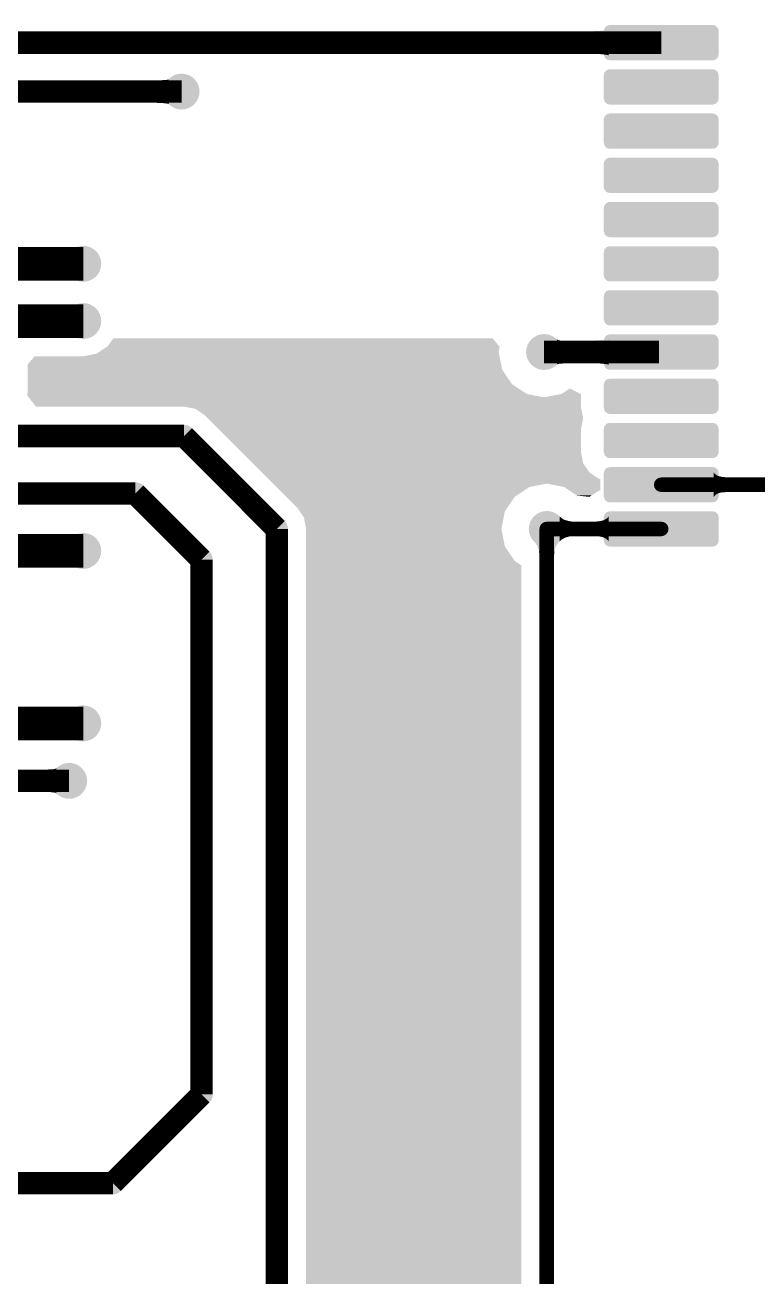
# Model space of a CAD drawing. Header units: millimetres. Extents: x -0.01 to 2.37, y -0.01 to 1.58.
# Drawn here: x 0.918 to 1.245, y 0.298 to 0.856 of the extents above; entities that cross this region are included whole.
import ezdxf

# ---------------------------------------------------------------- set-up
doc = ezdxf.new("R2010")
doc.units = ezdxf.units.MM
doc.layers.get('0').update_dxf_attribs({"linetype": 'CONTINUOUS', "lineweight": 0})
for name, color, linetype, lineweight in [('PCB_KUR_GPT', 8, 'CONTINUOUS', 0), ('PCB_KUR_GTL', 30, 'CONTINUOUS', 0), ('PCB_KUR_GTP', 254, 'CONTINUOUS', 0), ('PCB_KUR_GTS', 254, 'CONTINUOUS', 0), ('PCB_KUR_TXT', 254, 'CONTINUOUS', 0)]:
    doc.layers.add(name, color=color, linetype=linetype, lineweight=lineweight)

# ---------------------------------------------------------------- blocks, each defined once
blk = doc.blocks.new('CUSTOM_64')
for points in [[(-0.02357, 0.00549), (-0.02311, 0.00585), (0.02348, 0.00549), (0.02323, 0.00585)], [(-0.02311, 0.00585), (-0.02305, 0.0059), (0.02323, 0.00585), (0.02305, 0.0059)], [(-0.0236, 0.0053), (-0.02357, 0.00549), (0.0236, 0.0053), (0.02348, 0.00549)], [(-0.0236, -0.0053), (-0.0236, 0.0053), (0.0236, -0.0053), (0.0236, 0.0053)], [(-0.02348, -0.00549), (-0.0236, -0.0053), (0.02357, -0.00549), (0.0236, -0.0053)], [(-0.02323, -0.00585), (-0.02348, -0.00549), (0.02311, -0.00585), (0.02357, -0.00549)], [(-0.02305, -0.0059), (-0.02323, -0.00585), (0.02305, -0.0059), (0.02311, -0.00585)]]:
    blk.add_solid(points)
blk = doc.blocks.new('ROUND_32')
h = blk.add_hatch(color=256)
edge = h.paths.add_edge_path(flags=0)
edge.add_arc((0, 0), 0.0075, 0, 360)
blk = doc.blocks.new('ROUND_16')
h = blk.add_hatch(color=256)
edge = h.paths.add_edge_path(flags=0)
edge.add_arc((0, 0), 0.008, 0, 360)
blk = doc.blocks.new('ROUND_7')
h = blk.add_hatch(color=256)
edge = h.paths.add_edge_path(flags=0)
edge.add_arc((0, 0), 0.00325, 0, 360)
blk = doc.blocks.new('ROUND_8')
h = blk.add_hatch(color=256)
edge = h.paths.add_edge_path(flags=0)
edge.add_arc((0, 0), 0.005, 0, 360)
blk = doc.blocks.new('CUSTOM_79')
for points in [[(-0.02555, 0.0053), (-0.02532, 0.00636), (0.02555, 0.0053), (0.02525, 0.00636)], [(-0.02532, 0.00636), (-0.02506, 0.00666), (0.02525, 0.00636), (0.02516, 0.00666)], [(-0.02506, 0.00666), (-0.0244, 0.00743), (0.02516, 0.00666), (0.02429, 0.00743)], [(-0.0244, 0.00743), (-0.02386, 0.0076), (0.02429, 0.00743), (0.0241, 0.0076)], [(-0.02386, 0.0076), (-0.02305, 0.00785), (0.0241, 0.0076), (0.02305, 0.00785)], [(-0.0256, -0.0053), (-0.0256, 0.0053), (0.0256, -0.0053), (0.0256, 0.0053)], [(-0.02525, -0.00636), (-0.02555, -0.0053), (0.02532, -0.00636), (0.02555, -0.0053)], [(-0.02516, -0.00666), (-0.02525, -0.00636), (0.02506, -0.00666), (0.02532, -0.00636)], [(-0.02429, -0.00743), (-0.02516, -0.00666), (0.0244, -0.00743), (0.02506, -0.00666)], [(-0.0241, -0.0076), (-0.02429, -0.00743), (0.02386, -0.0076), (0.0244, -0.00743)], [(-0.02305, -0.00785), (-0.0241, -0.0076), (0.02305, -0.00785), (0.02386, -0.0076)]]:
    blk.add_solid(points)

msp = doc.modelspace()

# ---------------------------------------------------------------- linework, layer by layer
at = {"layer": 'PCB_KUR_GTL', "lineweight": 211}
for points, const_width in [([(0.7139, 0.8479), (1.2019, 0.8479)], 0.01), ([(0.7501, 0.8261), (0.9882, 0.8261)], 0.01), ([(0.8751, 0.7494), (0.9444, 0.7494)], 0.015), ([(0.8751, 0.7239), (0.9444, 0.7239)], 0.015), ([(1.1497, 0.7101), (1.2009, 0.7101)], 0.01), ([(0.8751, 0.6727), (0.9893, 0.6727)], 0.01), ([(0.9893, 0.6727), (1.0306, 0.6313)], 0.01), ([(1.2019, 0.651), (1.295, 0.651)], 0.0065), ([(0.8751, 0.6471), (0.9676, 0.6471)], 0.01), ([(0.9676, 0.6471), (0.9971, 0.6176)], 0.01), ([(1.0306, 0.2849), (1.0306, 0.6313)], 0.01), ([(1.1509, 0.6313), (1.2018, 0.6313)], 0.0065), ([(1.1509, 0.1741), (1.1509, 0.6313)], 0.0065), ([(1.2018, 0.6313), (1.2019, 0.6313)], 0.0065), ([(0.8751, 0.6215), (0.9444, 0.6215)], 0.015), ([(0.9971, 0.3794), (0.9971, 0.6176)], 0.01), ([(0.8751, 0.5447), (0.9444, 0.5447)], 0.015), ([(0.8751, 0.5191), (0.9381, 0.5191)], 0.01), ([(0.9576, 0.3399), (0.9971, 0.3794)], 0.01), ([(0.8363, 0.3399), (0.9576, 0.3399)], 0.01)]:
    msp.add_lwpolyline(points, dxfattribs=dict(at, const_width=const_width))
at = {"layer": 'PCB_KUR_GTL'}
for points in [[(1.1702, 0.8529), (1.1783, 0.8534), (1.1785, 0.8529), (1.1785, 0.8534)], [(1.1783, 0.8534), (1.1785, 0.8535), (1.1785, 0.8534), (1.1785, 0.8535)], [(1.1683, 0.8429), (1.1683, 0.8529), (1.1785, 0.8429), (1.1785, 0.8529)], [(1.1747, 0.8428), (1.1683, 0.8429), (1.1785, 0.8428), (1.1785, 0.8429)], [(1.1767, 0.8426), (1.1747, 0.8428), (1.1785, 0.8426), (1.1785, 0.8428)], [(1.1774, 0.8425), (1.1767, 0.8426), (1.1785, 0.8425), (1.1785, 0.8426)], [(1.178, 0.8424), (1.1774, 0.8425), (1.1785, 0.8424), (1.1785, 0.8425)], [(1.1783, 0.8423), (1.178, 0.8424), (1.1785, 0.8423), (1.1785, 0.8424)], [(1.1785, 0.8422), (1.1783, 0.8423), (1.1785, 0.8422), (1.1785, 0.8423)], [(0.9772, 0.8211), (0.9772, 0.8311), (0.9825, 0.8211), (0.9825, 0.8311)], [(0.9781, 0.8311), (0.9814, 0.8313), (0.9825, 0.8311), (0.9825, 0.8313)], [(0.9814, 0.8313), (0.9818, 0.8314), (0.9825, 0.8313), (0.9825, 0.8314)], [(0.9821, 0.8314), (0.9823, 0.8315), (0.9825, 0.8314), (0.9825, 0.8315)], [(0.9823, 0.8315), (0.9825, 0.8317), (0.9825, 0.8315), (0.9825, 0.8317)], [(0.9796, 0.821), (0.9772, 0.8211), (0.9825, 0.821), (0.9825, 0.8211)], [(0.9809, 0.8209), (0.9796, 0.821), (0.9825, 0.8209), (0.9825, 0.821)], [(0.9814, 0.8208), (0.9809, 0.8209), (0.9825, 0.8208), (0.9825, 0.8209)], [(0.9821, 0.8207), (0.9818, 0.8208), (0.9825, 0.8207), (0.9825, 0.8208)], [(0.9823, 0.8206), (0.9821, 0.8207), (0.9825, 0.8206), (0.9825, 0.8207)], [(0.9825, 0.8205), (0.9823, 0.8206), (0.9825, 0.8205), (0.9825, 0.8206)], [(0.9554, 0.7128), (0.9578, 0.7162), (1.12957, 0.7128), (1.1268, 0.7162)], [(1.1554, 0.7156), (1.1554, 0.7157), (1.1556, 0.7156), (1.1554, 0.7157)], [(1.1554, 0.7155), (1.1554, 0.7156), (1.1558, 0.7155), (1.1556, 0.7156)], [(1.1554, 0.7154), (1.1554, 0.7155), (1.1561, 0.7154), (1.1558, 0.7155)], [(1.1554, 0.7153), (1.1554, 0.7154), (1.1565, 0.7153), (1.1561, 0.7154)], [(1.1554, 0.7152), (1.1554, 0.7153), (1.157, 0.7152), (1.1565, 0.7153)], [(1.1554, 0.7151), (1.1554, 0.7152), (1.1583, 0.7151), (1.157, 0.7152)], [(1.1554, 0.7051), (1.1554, 0.7151), (1.1607, 0.7051), (1.1607, 0.7151)], [(1.1554, 0.7151), (1.1554, 0.7151), (1.1607, 0.7151), (1.1583, 0.7151)], [(1.1683, 0.7051), (1.1683, 0.7151), (1.1785, 0.7051), (1.1785, 0.7151)], [(1.1702, 0.7151), (1.1783, 0.7156), (1.1785, 0.7151), (1.1785, 0.7156)], [(1.1783, 0.7156), (1.1785, 0.7158), (1.1785, 0.7156), (1.1785, 0.7158)], [(0.9196, 0.7045), (0.9227, 0.7082), (1.13058, 0.7045), (1.12987, 0.7082)], [(0.9444, 0.7082), (0.9504, 0.7094), (1.12987, 0.7082), (1.12963, 0.7094)], [(0.9504, 0.7094), (0.95143, 0.7101), (1.12963, 0.7094), (1.1295, 0.7101)], [(0.95143, 0.7101), (0.95481, 0.7124), (1.1295, 0.7101), (1.1299, 0.7124)], [(0.95481, 0.7124), (0.9554, 0.7128), (1.1299, 0.7124), (1.12957, 0.7128)], [(0.9196, 0.7023), (0.9196, 0.7045), (1.131, 0.7023), (1.13058, 0.7045)], [(1.1554, 0.7049), (1.1554, 0.7051), (1.1565, 0.7049), (1.1598, 0.7051)], [(1.1554, 0.7048), (1.1554, 0.7049), (1.1561, 0.7048), (1.1565, 0.7049)], [(1.1554, 0.7047), (1.1554, 0.7048), (1.1558, 0.7047), (1.1561, 0.7048)], [(1.1554, 0.7046), (1.1554, 0.7047), (1.1556, 0.7046), (1.1558, 0.7047)], [(1.1554, 0.7045), (1.1554, 0.7046), (1.1554, 0.7045), (1.1556, 0.7046)], [(1.1747, 0.705), (1.1683, 0.7051), (1.1785, 0.705), (1.1785, 0.7051)], [(1.1767, 0.7048), (1.1747, 0.705), (1.1785, 0.7048), (1.1785, 0.705)], [(1.1774, 0.7047), (1.1767, 0.7048), (1.1785, 0.7047), (1.1785, 0.7048)], [(1.178, 0.7046), (1.1774, 0.7047), (1.1785, 0.7046), (1.1785, 0.7047)], [(1.1783, 0.7045), (1.178, 0.7046), (1.1785, 0.7045), (1.1785, 0.7046)], [(1.1785, 0.7044), (1.1783, 0.7045), (1.1785, 0.7044), (1.1785, 0.7045)], [(0.9196, 0.6958), (0.9196, 0.7023), (1.1354, 0.6958), (1.131, 0.7023)], [(0.91949, 0.6914), (0.9196, 0.6921), (1.142, 0.6914), (1.14095, 0.6921)], [(0.9196, 0.6921), (0.9196, 0.6958), (1.14095, 0.6921), (1.1354, 0.6958)], [(1.1574, 0.6914), (1.1612, 0.6939), (1.16601, 0.6914), (1.1612, 0.6939)], [(0.9194, 0.6908), (0.91949, 0.6914), (1.14508, 0.6908), (1.142, 0.6914)], [(0.9201, 0.6899), (0.9194, 0.6908), (1.1497, 0.6899), (1.14508, 0.6908)], [(0.9233, 0.6858), (0.9201, 0.6899), (1.1662, 0.6858), (1.1662, 0.6899)], [(1.1497, 0.6899), (1.15688, 0.6913), (1.1662, 0.6899), (1.1662, 0.6913)], [(1.15688, 0.6913), (1.1574, 0.6914), (1.1662, 0.6913), (1.16601, 0.6914)], [(0.9928, 0.6851), (0.9893, 0.6858), (1.1662, 0.6851), (1.1662, 0.6858)], [(0.9943, 0.6848), (0.9928, 0.6851), (1.16626, 0.6848), (1.1662, 0.6851)], [(0.9985, 0.682), (0.9943, 0.6848), (1.16682, 0.682), (1.16626, 0.6848)], [(0.9999, 0.6806), (0.9985, 0.682), (1.1671, 0.6806), (1.16682, 0.682)], [(1.0045, 0.676), (0.9999, 0.6806), (1.1662, 0.676), (1.1671, 0.6806)], [(1.0151, 0.6654), (1.0045, 0.676), (1.1662, 0.6654), (1.1662, 0.676)], [(1.0199, 0.6606), (1.0151, 0.6654), (1.1671, 0.6606), (1.1662, 0.6654)], [(1.024, 0.6565), (1.0199, 0.6606), (1.1699, 0.6565), (1.1671, 0.6606)], [(1.0268, 0.6537), (1.024, 0.6565), (1.174, 0.6537), (1.1699, 0.6565)], [(1.0269, 0.6536), (1.0268, 0.6537), (1.1747, 0.6536), (1.174, 0.6537)], [(1.029, 0.6515), (1.0269, 0.6536), (1.1747, 0.6515), (1.1747, 0.6536)], [(1.2252, 0.6562), (1.2252, 0.6567), (1.2255, 0.6562), (1.2252, 0.6567)], [(1.2252, 0.6558), (1.2252, 0.6562), (1.2258, 0.6558), (1.2255, 0.6562)], [(1.2252, 0.6555), (1.2252, 0.6558), (1.2263, 0.6555), (1.2258, 0.6558)], [(1.2252, 0.6551), (1.2252, 0.6555), (1.2268, 0.6551), (1.2263, 0.6555)], [(1.2252, 0.6549), (1.2252, 0.6551), (1.2274, 0.6549), (1.2268, 0.6551)], [(1.2252, 0.6547), (1.2252, 0.6549), (1.2281, 0.6547), (1.2274, 0.6549)], [(1.2252, 0.6545), (1.2252, 0.6547), (1.2289, 0.6545), (1.2281, 0.6547)], [(1.2252, 0.6544), (1.2252, 0.6545), (1.2298, 0.6544), (1.2289, 0.6545)], [(1.2252, 0.6543), (1.2252, 0.6544), (1.2308, 0.6543), (1.2298, 0.6544)], [(1.2252, 0.6478), (1.2252, 0.6543), (1.2319, 0.6478), (1.2319, 0.6543)], [(1.2252, 0.6543), (1.2252, 0.6543), (1.2319, 0.6543), (1.2308, 0.6543)], [(1.0305, 0.65), (1.029, 0.6515), (1.1432, 0.65), (1.1509, 0.6515)], [(1.0349, 0.6456), (1.0305, 0.65), (1.1366, 0.6456), (1.1432, 0.65)], [(1.1586, 0.65), (1.1509, 0.6515), (1.1747, 0.65), (1.1747, 0.6515)], [(1.16085, 0.6485), (1.1586, 0.65), (1.1747, 0.6485), (1.1747, 0.65)], [(1.16115, 0.6483), (1.16085, 0.6485), (1.174, 0.6483), (1.1747, 0.6485)], [(1.1643, 0.6462), (1.16115, 0.6483), (1.17081, 0.6462), (1.174, 0.6483)], [(1.2252, 0.6477), (1.2252, 0.6478), (1.2308, 0.6477), (1.2319, 0.6478)], [(1.2252, 0.6476), (1.2252, 0.6477), (1.2289, 0.6476), (1.2308, 0.6477)], [(1.2252, 0.6474), (1.2252, 0.6476), (1.2281, 0.6474), (1.2289, 0.6476)], [(1.2252, 0.6472), (1.2252, 0.6474), (1.2274, 0.6472), (1.2281, 0.6474)], [(1.2252, 0.6469), (1.2252, 0.6472), (1.2268, 0.6469), (1.2274, 0.6472)], [(1.2252, 0.6466), (1.2252, 0.6469), (1.2263, 0.6466), (1.2268, 0.6469)], [(1.0399, 0.6406), (1.0349, 0.6456), (1.13322, 0.6406), (1.1366, 0.6456)], [(1.1697, 0.6456), (1.1643, 0.6462), (1.1699, 0.6456), (1.17081, 0.6462)], [(1.2252, 0.6462), (1.2252, 0.6466), (1.2258, 0.6462), (1.2263, 0.6466)], [(1.2252, 0.6458), (1.2252, 0.6462), (1.2255, 0.6458), (1.2258, 0.6462)], [(1.2252, 0.6453), (1.2252, 0.6458), (1.2252, 0.6453), (1.2255, 0.6458)], [(1.0409, 0.6391), (1.0399, 0.6406), (1.1322, 0.6391), (1.13322, 0.6406)], [(1.0427, 0.6364), (1.0409, 0.6391), (1.13168, 0.6364), (1.1322, 0.6391)], [(1.0437, 0.6313), (1.0427, 0.6364), (1.1307, 0.6313), (1.13168, 0.6364)], [(1.1566, 0.6365), (1.1566, 0.6369), (1.1571, 0.6365), (1.1566, 0.6369)], [(1.1566, 0.6361), (1.1566, 0.6365), (1.1576, 0.6361), (1.1571, 0.6365)], [(1.1566, 0.6357), (1.1566, 0.6361), (1.1581, 0.6357), (1.1576, 0.6361)], [(1.1566, 0.6354), (1.1566, 0.6357), (1.1587, 0.6354), (1.1581, 0.6357)], [(1.1769, 0.6355), (1.1774, 0.6358), (1.1785, 0.6355), (1.1785, 0.6358)], [(1.1774, 0.6358), (1.1779, 0.6361), (1.1785, 0.6358), (1.1785, 0.6361)], [(1.1779, 0.6361), (1.1782, 0.6366), (1.1785, 0.6361), (1.1785, 0.6366)], [(1.1782, 0.6366), (1.1785, 0.637), (1.1785, 0.6366), (1.1785, 0.637)], [(1.0437, 0.6236), (1.0437, 0.6313), (1.1322, 0.6236), (1.1307, 0.6313)], [(1.1566, 0.6352), (1.1566, 0.6354), (1.1593, 0.6352), (1.1587, 0.6354)], [(1.1566, 0.635), (1.1566, 0.6352), (1.16, 0.635), (1.1593, 0.6352)], [(1.1566, 0.6348), (1.1566, 0.635), (1.1607, 0.6348), (1.16, 0.635)], [(1.1566, 0.6347), (1.1566, 0.6348), (1.1614, 0.6347), (1.1607, 0.6348)], [(1.1566, 0.6346), (1.1566, 0.6347), (1.1622, 0.6346), (1.1614, 0.6347)], [(1.1566, 0.6281), (1.1566, 0.6346), (1.163, 0.6281), (1.163, 0.6346)], [(1.1566, 0.6346), (1.1566, 0.6346), (1.163, 0.6346), (1.1622, 0.6346)], [(1.1718, 0.6281), (1.1718, 0.6346), (1.1785, 0.6281), (1.1785, 0.6346)], [(1.1729, 0.6346), (1.1748, 0.6348), (1.1785, 0.6346), (1.1785, 0.6348)], [(1.1748, 0.6348), (1.1756, 0.635), (1.1785, 0.6348), (1.1785, 0.635)], [(1.1756, 0.635), (1.1763, 0.6352), (1.1785, 0.635), (1.1785, 0.6352)], [(1.1763, 0.6352), (1.1769, 0.6355), (1.1785, 0.6352), (1.1785, 0.6355)], [(1.1457, 0.6252), (1.1453, 0.6256), (1.156, 0.6252), (1.1565, 0.6256)], [(1.1453, 0.6256), (1.1453, 0.6256), (1.1565, 0.6256), (1.1453, 0.6256)], [(1.1461, 0.6246), (1.1457, 0.6252), (1.1556, 0.6246), (1.156, 0.6252)], [(1.1465, 0.6241), (1.1461, 0.6246), (1.1553, 0.6241), (1.1556, 0.6246)], [(1.1566, 0.628), (1.1566, 0.6281), (1.1614, 0.628), (1.1622, 0.6281)], [(1.1566, 0.6279), (1.1566, 0.628), (1.1607, 0.6279), (1.1614, 0.628)], [(1.1566, 0.6277), (1.1566, 0.6279), (1.16, 0.6277), (1.1607, 0.6279)], [(1.1566, 0.6275), (1.1566, 0.6277), (1.1593, 0.6275), (1.16, 0.6277)], [(1.1566, 0.6272), (1.1566, 0.6275), (1.1587, 0.6272), (1.1593, 0.6275)], [(1.1566, 0.6269), (1.1566, 0.6272), (1.1581, 0.6269), (1.1587, 0.6272)], [(1.1566, 0.6266), (1.1566, 0.6269), (1.1576, 0.6266), (1.1581, 0.6269)], [(1.1566, 0.6262), (1.1566, 0.6266), (1.1571, 0.6262), (1.1576, 0.6266)], [(1.1566, 0.6257), (1.1566, 0.6262), (1.1566, 0.6257), (1.1571, 0.6262)], [(1.1739, 0.628), (1.1729, 0.6281), (1.1785, 0.628), (1.1785, 0.6281)], [(1.1748, 0.6279), (1.1739, 0.628), (1.1785, 0.6279), (1.1785, 0.628)], [(1.1756, 0.6277), (1.1748, 0.6279), (1.1785, 0.6277), (1.1785, 0.6279)], [(1.1763, 0.6275), (1.1756, 0.6277), (1.1785, 0.6275), (1.1785, 0.6277)], [(1.1769, 0.6272), (1.1763, 0.6275), (1.1785, 0.6272), (1.1785, 0.6275)], [(1.1774, 0.6269), (1.1769, 0.6272), (1.1785, 0.6269), (1.1785, 0.6272)], [(1.1779, 0.6265), (1.1774, 0.6269), (1.1785, 0.6265), (1.1785, 0.6269)], [(1.1782, 0.6261), (1.1779, 0.6265), (1.1785, 0.6261), (1.1785, 0.6265)], [(1.1785, 0.6257), (1.1782, 0.6261), (1.1785, 0.6257), (1.1785, 0.6261)], [(1.0437, 0.6171), (1.0437, 0.6236), (1.1366, 0.6171), (1.1322, 0.6236)], [(1.1468, 0.6235), (1.1465, 0.6241), (1.155, 0.6235), (1.1553, 0.6241)], [(1.147, 0.6229), (1.1468, 0.6235), (1.1547, 0.6229), (1.155, 0.6235)], [(1.1473, 0.6222), (1.147, 0.6229), (1.1545, 0.6222), (1.1547, 0.6229)], [(1.1474, 0.6215), (1.1473, 0.6222), (1.1543, 0.6215), (1.1545, 0.6222)], [(1.1475, 0.6208), (1.1474, 0.6215), (1.1542, 0.6208), (1.1543, 0.6215)], [(1.1476, 0.62), (1.1475, 0.6208), (1.1542, 0.62), (1.1542, 0.6208)], [(1.1476, 0.6192), (1.1476, 0.62), (1.1541, 0.6192), (1.1542, 0.62)], [(1.0437, 0.6151), (1.0437, 0.6171), (1.1395, 0.6151), (1.1366, 0.6171)], [(1.0437, 0.2849), (1.0437, 0.6151), (1.1395, 0.2849), (1.1395, 0.6151)], [(0.9279, 0.5241), (0.9312, 0.5243), (0.9324, 0.5241), (0.9324, 0.5243)], [(0.9312, 0.5243), (0.9316, 0.5244), (0.9324, 0.5243), (0.9324, 0.5244)], [(0.9316, 0.5244), (0.932, 0.5245), (0.9324, 0.5244), (0.9324, 0.5245)], [(0.932, 0.5245), (0.9322, 0.5246), (0.9324, 0.5245), (0.9324, 0.5246)], [(0.9322, 0.5246), (0.9324, 0.5247), (0.9324, 0.5246), (0.9324, 0.5247)], [(0.927, 0.5141), (0.927, 0.5241), (0.9324, 0.5141), (0.9324, 0.5241)], [(0.9307, 0.514), (0.9295, 0.5141), (0.9324, 0.514), (0.9324, 0.5141)], [(0.9312, 0.5139), (0.9307, 0.514), (0.9324, 0.5139), (0.9324, 0.514)], [(0.9316, 0.5138), (0.9312, 0.5139), (0.9324, 0.5138), (0.9324, 0.5139)], [(0.9322, 0.5136), (0.932, 0.5138), (0.9324, 0.5136), (0.9324, 0.5138)], [(0.9324, 0.5135), (0.9322, 0.5136), (0.9324, 0.5135), (0.9324, 0.5136)]]:
    msp.add_solid(points, dxfattribs=at)

# ---------------------------------------------------------------- block references
at = {"layer": 'PCB_KUR_GPT'}
for p in [(1.2019, 0.8479), (1.2019, 0.8282), (1.2019, 0.8085), (1.2019, 0.7888), (1.2019, 0.7691), (1.2019, 0.7494), (1.2019, 0.7298), (1.2019, 0.7101), (1.2019, 0.6904), (1.2019, 0.6707), (1.2019, 0.651), (1.2019, 0.6313)]:
    msp.add_blockref('CUSTOM_64', p, dxfattribs=at)
at = {"layer": 'PCB_KUR_GTL'}
for name, p in [('CUSTOM_64', (1.2019, 0.8479)), ('ROUND_8', (1.2019, 0.8479)), ('ROUND_16', (0.9882, 0.8261)), ('ROUND_8', (0.9882, 0.8261)), ('CUSTOM_64', (1.2019, 0.8282)), ('CUSTOM_64', (1.2019, 0.8085)), ('CUSTOM_64', (1.2019, 0.7888)), ('CUSTOM_64', (1.2019, 0.7691)), ('ROUND_16', (0.9444, 0.7494)), ('ROUND_32', (0.9444, 0.7494)), ('ROUND_32', (0.9444, 0.7494)), ('CUSTOM_64', (1.2019, 0.7494)), ('ROUND_16', (0.9444, 0.7239)), ('ROUND_32', (0.9444, 0.7239)), ('ROUND_32', (0.9444, 0.7239)), ('CUSTOM_64', (1.2019, 0.7298)), ('ROUND_16', (1.1497, 0.7101)), ('ROUND_8', (1.1497, 0.7101)), ('CUSTOM_64', (1.2019, 0.7101)), ('ROUND_8', (1.2009, 0.7101)), ('CUSTOM_64', (1.2019, 0.6904)), ('ROUND_8', (0.9893, 0.6727)), ('ROUND_8', (0.9893, 0.6727)), ('CUSTOM_64', (1.2019, 0.6707)), ('CUSTOM_64', (1.2019, 0.651)), ('ROUND_7', (1.2019, 0.651)), ('ROUND_8', (0.9676, 0.6471)), ('ROUND_8', (1.0306, 0.6313)), ('ROUND_8', (1.0306, 0.6313)), ('ROUND_16', (1.1509, 0.6313)), ('CUSTOM_64', (1.2019, 0.6313)), ('ROUND_7', (1.1509, 0.6313)), ('ROUND_7', (1.1509, 0.6313)), ('ROUND_7', (1.2018, 0.6313)), ('ROUND_7', (1.2018, 0.6313)), ('ROUND_7', (1.2019, 0.6313)), ('ROUND_16', (0.9444, 0.6215)), ('ROUND_32', (0.9444, 0.6215)), ('ROUND_8', (0.9971, 0.6176)), ('ROUND_8', (0.9971, 0.6176)), ('ROUND_16', (0.9444, 0.5447)), ('ROUND_32', (0.9444, 0.5447)), ('ROUND_16', (0.9381, 0.5191)), ('ROUND_8', (0.9381, 0.5191)), ('ROUND_8', (0.9971, 0.3794)), ('ROUND_8', (0.9971, 0.3794)), ('ROUND_8', (0.9576, 0.3399)), ('ROUND_8', (0.9576, 0.3399))]:
    msp.add_blockref(name, p, dxfattribs=at)
at = {"layer": 'PCB_KUR_GTP'}
for p in [(1.2019, 0.8479), (1.2019, 0.8282), (1.2019, 0.8085), (1.2019, 0.7888), (1.2019, 0.7691), (1.2019, 0.7494), (1.2019, 0.7298), (1.2019, 0.7101), (1.2019, 0.6904), (1.2019, 0.6707), (1.2019, 0.651), (1.2019, 0.6313)]:
    msp.add_blockref('CUSTOM_64', p, dxfattribs=at)
at = {"layer": 'PCB_KUR_GTS'}
for p in [(1.2019, 0.8479), (1.2019, 0.8282), (1.2019, 0.8085), (1.2019, 0.7888), (1.2019, 0.7691), (1.2019, 0.7494), (1.2019, 0.7298), (1.2019, 0.7101), (1.2019, 0.6904), (1.2019, 0.6707), (1.2019, 0.651), (1.2019, 0.6313)]:
    msp.add_blockref('CUSTOM_79', p, dxfattribs=at)
at = {"layer": 'PCB_KUR_TXT'}
for p in [(0.9882, 0.8261), (0.9444, 0.7494), (0.9444, 0.7239), (1.1497, 0.7101), (1.1509, 0.6313), (0.9444, 0.6215), (0.9444, 0.5447), (0.9381, 0.5191)]:
    msp.add_blockref('ROUND_8', p, dxfattribs=at)

doc.saveas('drawing.dxf')
